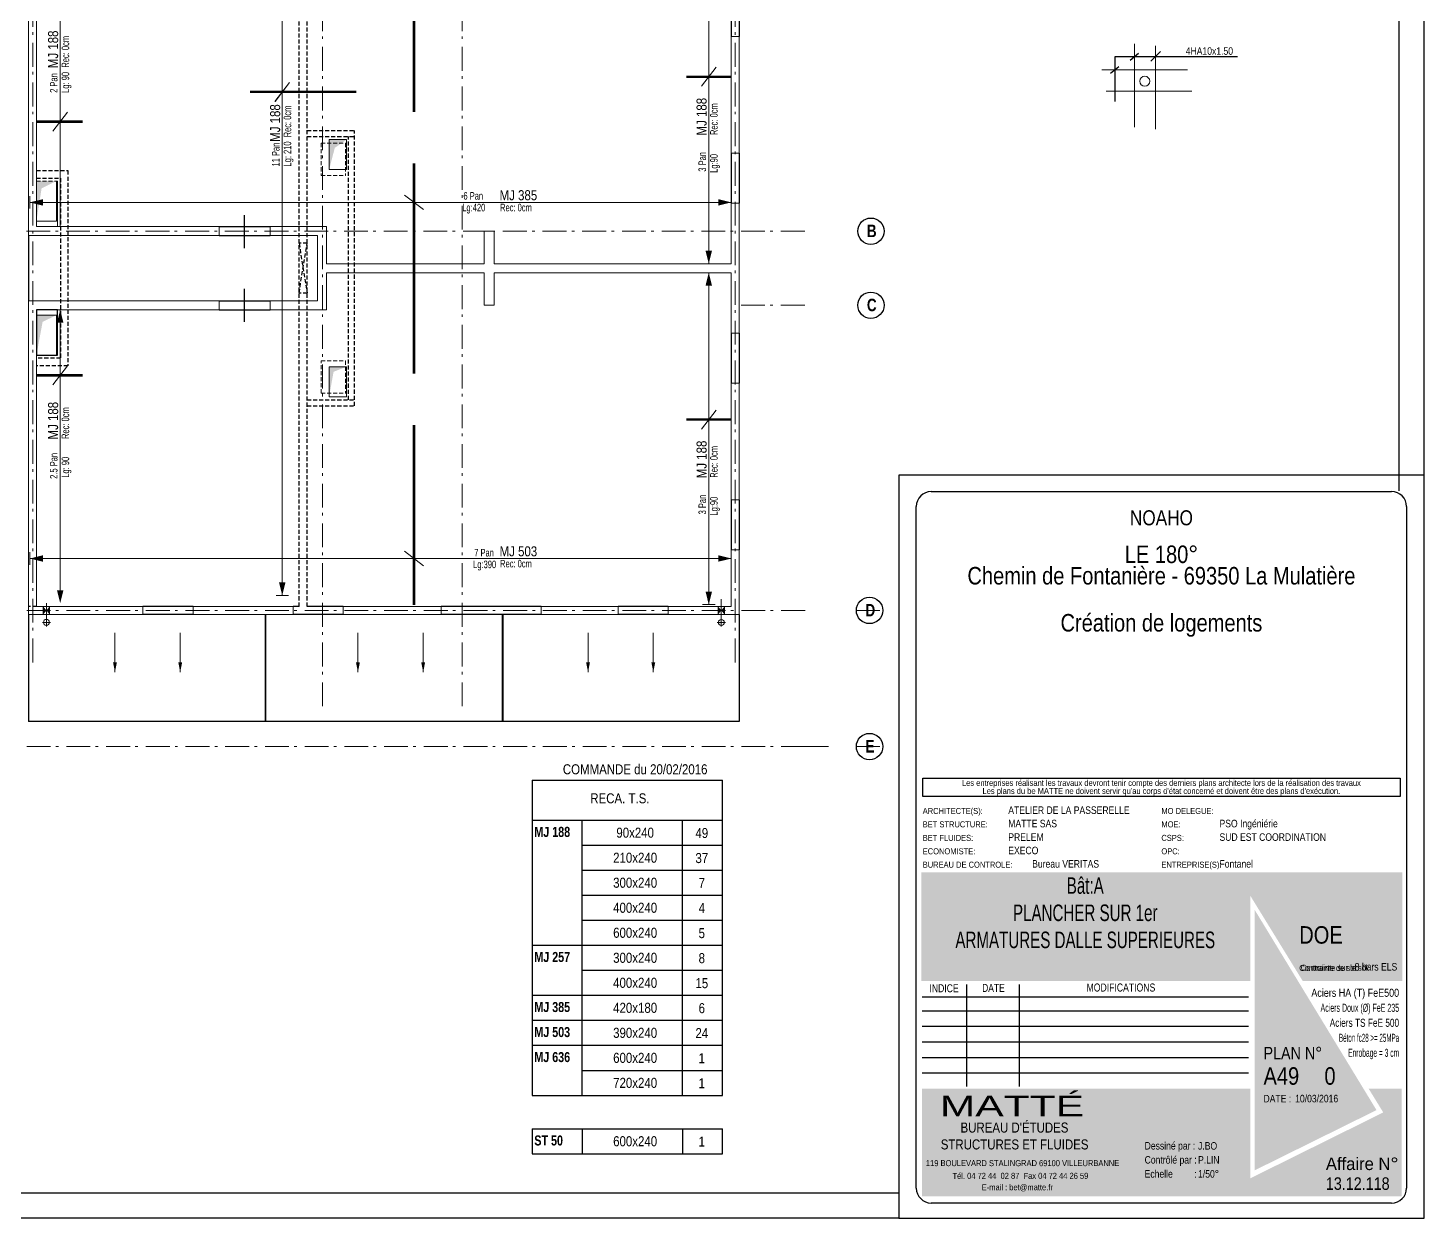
# Model space of a CAD drawing. Header units: centimetres. Extents: x 24964 to 31264, y 7749 to 11949.
# Drawn here: x 28473 to 31264, y 7749 to 10128 of the extents above; entities that cross this region are included whole.
import ezdxf
from ezdxf.enums import TextEntityAlignment as Align

# ---------------------------------------------------------------- set-up
doc = ezdxf.new("R2010")
doc.units = ezdxf.units.CM
doc.header["$LTSCALE"] = 12.7
for name, pattern in [('CACHE', [9.525, 6.35, -3.175]), ('CACHEX2', [19.05, 12.7, -6.35]), ('Style de ligne -6', [2.08328, 1.25, -0.41656, 0.13886, -0.27786])]:
    doc.linetypes.add(name, pattern=pattern)
for name, color, linetype in [('01-cartouche', 7, 'Continuous'), ('01-cartouche-cage A', 7, 'Continuous'), ('01_ARMA_INF', 50, 'Continuous'), ('01_cote_gen', 4, 'Continuous'), ('01_linteaux', 2, 'Continuous'), ('01_murs_sup', 2, 'CACHEX2'), ('01_texte', 230, 'Continuous'), ('prlm-GT', 242, 'Continuous')]:
    doc.layers.add(name, color=color, linetype=linetype)
for name, color, linetype, lineweight in [('01_murs_coup', 5, 'Continuous', 60), ('01_poutres', 2, 'Continuous', 18), ('01_résv', 32, 'Continuous', 9), ('B Général', 7, 'Continuous', 5)]:
    doc.layers.add(name, color=color, linetype=linetype, lineweight=lineweight)
doc.styles.add('cartouche', font='ARIALN.TTF', dxfattribs={"width": 0.01})
doc.styles.add('impact', font='impact.ttf')
doc.styles.add('michel-cote', font='ARIALN.TTF')
doc.styles.add('PATIO', font='ARIALN.TTF')
doc.styles.add('STYLE2', font='ARIALN.TTF')
doc.styles.add('stylemattecart', font='ARIALN.TTF')

# ---------------------------------------------------------------- blocks, each defined once
blk = doc.blocks.new('cartstruc')
at = {"layer": '01-cartouche-cage A', "linetype": 'Continuous'}
h = blk.add_hatch(color=9, dxfattribs=at)
h.dxf.hatch_style = 2
h.paths.add_polyline_path([(-43.6, 691.3), (-1004.8, 691.3), (-1004.8, 473.8), (-347.3, 473.8), (-347.3, 644.1), (-242.5, 473.8), (-43.6, 473.8)])
h.paths.add_polyline_path([(-951, 670.1), (-407.9, 670.1), (-407.9, 498.5), (-951, 498.5)], flags=24)
h.paths.add_polyline_path([(-223.9, 590.8), (-105, 590.8), (-105, 608.8), (-223.9, 608.8)], flags=24)
h.paths.add_polyline_path([(-224.7, 609.7), (-105.7, 609.7), (-105.7, 627.7), (-224.7, 627.7)], flags=24)
h.paths.add_polyline_path([(-226.3, 624.9), (-64.8, 624.9), (-64.8, 652.4), (-226.3, 652.4)], flags=24)
h.paths.add_polyline_path([(-226.3, 646.9), (-85, 646.9), (-85, 674.3), (-226.3, 674.3)], flags=24)
h = blk.add_hatch(color=1, dxfattribs=at)
h.dxf.hatch_style = 2
h.paths.add_polyline_path([(-338.4, 615.7), (-338.4, 95.5), (-95.1, 215.8)])
h.paths.add_polyline_path([(-318.9, 264.4), (-190.8, 265.4), (-191.1, 303.5), (-319.2, 302.5)], flags=24)
h.paths.add_polyline_path([(-326.5, 202.5), (-70.2, 203.9), (-70.5, 265.1), (-326.9, 263.8)], flags=9)
h = blk.add_hatch(color=8, dxfattribs=at)
h.dxf.hatch_style = 2
h.paths.add_polyline_path([(-45, 258.5), (-110.7, 258.5), (-81.6, 211.1), (-347.1, 79.6), (-347.1, 258.5), (-1003.4, 258.5), (-1003.4, 43.7), (-45, 43.7)])
h.paths.add_polyline_path([(-202.1, 89.1), (-60, 89.1), (-60, 127.9), (-202.1, 127.9)], flags=24)
h.paths.add_polyline_path([(-999.3, 201), (-637.8, 201), (-637.8, 47), (-999.3, 47)], flags=24)
h.paths.add_polyline_path([(-978.3, 193.3), (-435, 193.3), (-435, 254.8), (-978.3, 254.8)], flags=24)
h.paths.add_polyline_path([(-559.9, 135.5), (-504.8, 135.5), (-504.8, 166.4), (-559.9, 166.4)], flags=24)
h.paths.add_polyline_path([(-203.2, 50.3), (-56.6, 50.3), (-56.6, 88.6), (-203.2, 88.6)], flags=24)
h.paths.add_polyline_path([(-457.1, 55), (-402.4, 55), (-402.4, 85.9), (-457.1, 85.9)], flags=24)
h.paths.add_polyline_path([(-458.8, 92.7), (-404.1, 92.7), (-404.1, 123.6), (-458.8, 123.6)], flags=24)
h.paths.add_polyline_path([(-557.8, 55.3), (-498.9, 55.3), (-498.9, 86.2), (-557.8, 86.2)], flags=24)
h.paths.add_polyline_path([(-550.6, 93.7), (-498.3, 93.7), (-498.3, 124.6), (-550.6, 124.6)], flags=24)
h.paths.add_polyline_path([(-459.9, 172.5), (-408.3, 172.5), (-408.3, 203.4), (-459.9, 203.4)], flags=24)
h.paths.add_polyline_path([(-547.6, 175), (-500.7, 175), (-500.7, 205.9), (-547.6, 205.9)], flags=24)
h.paths.add_polyline_path([(-562.3, 213.8), (-499.3, 213.8), (-499.3, 244.7), (-562.3, 244.7)], flags=8)
h.paths.add_polyline_path([(-458.6, 213), (-411.3, 213), (-411.3, 243.9), (-458.6, 243.9)], flags=24)
h.paths.add_polyline_path([(-457.7, 133.4), (-405.4, 133.4), (-405.4, 164.4), (-457.7, 164.4)], flags=24)
for p, q in [((0, 1485), (-1050, 1485)), ((-1050, 1485), (-1050, 0)), ((0, 0), (0, 1485)), ((-1050, 0), (0, 0))]:
    blk.add_line(p, q, dxfattribs=at)
at = {"layer": '01-cartouche-cage A', "color": 7, "linetype": 'Continuous'}
for p, q in [((-985, 1452), (-65, 1452)), ((-1015, 60), (-1015, 1422)), ((-35, 1422), (-35, 292.1)), ((-35, 292.1), (-35, 60)), ((-65, 30), (-985, 30))]:
    blk.add_line(p, q, dxfattribs=at)
at = {"layer": '01-cartouche-cage A', "color": 7}
for p, q in [((-1002.2, 879.3), (-48.1, 879.3)), ((-1002.2, 842.3), (-1002.2, 879.3)), ((-48.1, 879.3), (-48.1, 842.3)), ((-48.1, 842.3), (-1002.2, 842.3))]:
    blk.add_line(p, q, dxfattribs=at)
at = {"layer": '01-cartouche-cage A', "color": 8}
for p, q in [((-914.7, 466.6), (-914.7, 263.2)), ((-809.1, 466.6), (-809.1, 263.2)), ((-1003.6, 442.3), (-351, 442.3)), ((-1003.6, 414.4), (-351, 414.4)), ((-1003.6, 383.3), (-351, 383.3)), ((-1003.6, 352.2), (-351, 352.2)), ((-1003.6, 321.1), (-351, 321.1)), ((-1003.6, 290), (-351, 290))]:
    blk.add_line(p, q, dxfattribs=at)
at = {"layer": '01-cartouche-cage A', "color": 7, "linetype": 'Continuous'}
for centre, start, end in [((-985, 1422), 90, 180), ((-65, 1422), 0, 90), ((-985, 60), 180, 270), ((-65, 60), 270, 0)]:
    blk.add_arc(centre, 30, start, end, dxfattribs=at)
at = {"layer": '01-cartouche-cage A', "color": 7, "style": 'stylemattecart'}
for s, p in [('Les entreprises réalisant les travaux devront tenir compte des derniers plans architecte lors de la réalisation des travaux', (-525.1, 869.8)), ("Les plans du be MATTE ne doivent servir qu'au corps d'état concerné et doivent être des plans d'exécution.", (-525.1, 853.7))]:
    blk.add_text(s, height=12, dxfattribs=at).set_placement(p, align=Align.MIDDLE_CENTER)
at = {"layer": '01-cartouche-cage A', "color": 8, "style": 'cartouche'}
for s, p in [('ARCHITECTE(S):', (-1002.2, 807.7)), ('MO DELEGUE:', (-525.1, 807.7)), ('BET STRUCTURE:', (-1002.2, 780.9)), ('MOE:', (-525.1, 780.9)), ('BET FLUIDES:', (-1002.2, 753.9)), ('CSPS:', (-525.1, 753.9)), ('ECONOMISTE:', (-1002.2, 727.1)), ('OPC:', (-525.1, 727.1)), ('BUREAU DE CONTROLE:', (-1002.2, 700.3)), ('ENTREPRISE(S):', (-525.1, 700.3))]:
    blk.add_text(s, height=12, dxfattribs=at).set_placement(p)
at = {"layer": '01-cartouche-cage A', "color": 7, "style": 'stylemattecart'}
for s, height, p in [('Contrainte de sol:', 12, (-249.5, 493.8)), ('Contrainte sur le sol:', 12, (-246.5, 494.4)), ('Dessiné par :', 15, (-558.6, 137)), ('119 BOULEVARD STALINGRAD 69100 VILLEURBANNE', 12, (-995.8, 103.8)), ('Contrôlé par :', 15, (-558.6, 108.9)), ('Tél. 04 72 44  02 87  Fax 04 72 44 26 59', 12, (-942.6, 78.4)), ('Echelle         :', 15, (-558.6, 80.8)), ('E-mail : bet@matte.fr', 12, (-884.2, 55.6))]:
    blk.add_text(s, height=height, dxfattribs=at).set_placement(p)
for s, height, width, p, p2 in [('INDICE', 16, 0.941138, (-988.7, 451.3), (-930.3, 451.3)), ('DATE', 16, 0.922192, (-883.4, 452), (-838.3, 452)), ('MODIFICATIONS', 16, 0.943218, (-674.7, 452.8), (-537.3, 452.8)), ('Aciers HA (T) FeE500', 16, 0.978863, (-225.4, 442.3), (-49.9, 442.3)), ('Aciers Doux (Ø) FeE 235', 16, 0.76709, (-207, 412.3), (-49.9, 412.3)), ('Aciers TS FeE 500', 16, 0.901377, (-188.6, 382.3), (-49.9, 382.3)), ('Béton fc28 >= 25MPa', 16, 0.678142, (-170.1, 352.3), (-49.9, 352.3)), ('Enrobage = 3 cm', 16, 0.726904, (-151.7, 322.3), (-49.9, 322.3)), ('Affaire N°', 25, 1.15762, (-196.3, 96), (-51.1, 96))]:
    blk.add_text(s, height=height, dxfattribs=dict(at, width=width)).set_placement(p, p2, align=Align.FIT)
at = {"layer": '01-cartouche-cage A', "color": 255, "style": 'stylemattecart'}
for s, height, p in [('PLAN N°', 25, (-321, 317.2)), ('DATE :', 15, (-321, 231.2)), ("BUREAU D'ÉTUDES", 20, (-926.6, 170.9)), ('STRUCTURES ET FLUIDES', 20, (-966.1, 137.2))]:
    blk.add_text(s, height=height, dxfattribs=at).set_placement(p)
at = {"layer": '01-cartouche-cage A', "color": 255, "style": 'stylemattecart', "width": 1.812358}
blk.add_text('MATTÉ', height=41, dxfattribs=at).set_placement((-968, 203.6), (-679.6, 203.6), align=Align.FIT)
at = {"layer": '01-cartouche-cage A', "color": 7, "style": 'stylemattecart'}
for tag, height, p in [('NOMCLIENT', 30, (-525, 1399.6)), ('ADRESSE1CLIENT', 25, (-525, 1326.7)), ('ADRESSE2CLIENT', 25, (-525, 1283.9)), ('NOMAFFAIRE1', 45, (-525.1, 1189.8)), ('NOMAFFAIRE2', 45, (-525.1, 1110.4)), ('NOMAFFAIRE3', 45, (-525.1, 1031.7)), ('ADRESSE1AFFAIRE', 20, (-525.1, 943.3)), ('ADRESSE2AFFAIRE', 20, (-525.1, 909.2)), ('INDICE-A', 15, (-959.1, 428.4)), ('DATE-A', 15, (-861.9, 428.4)), ('INDICE-B', 15, (-959.1, 400.5)), ('DATE-B', 15, (-861.9, 400.5)), ('INDICE-C', 15, (-959.1, 369.4)), ('DATE-C', 15, (-861.9, 369.4)), ('INDICE-D', 15, (-959.1, 338.3)), ('DATE-D', 15, (-861.9, 338.3)), ('INDICE-E', 15, (-959.1, 307.2)), ('DATE-E', 15, (-861.9, 307.2)), ('INDICE-F', 15, (-959.1, 276.1)), ('DATE-F', 15, (-861.9, 276.1))]:
    blk.add_attdef(tag, text='', height=height, dxfattribs=at).set_placement(p, align=Align.MIDDLE_CENTER)
for tag, height, p in [('NOMARCHI', 15, (-831.1, 803.3)), ('MODEL', 15, (-408.9, 803.3)), ('BETSTRUCTURE', 15, (-831.1, 776.5)), ('MOE', 15, (-408.9, 776.5)), ('BETFLUIDES', 15, (-831.1, 749.5)), ('CSPS', 15, (-408.9, 749.5)), ('ECONOMISTE', 15, (-831.1, 722.7)), ('OPC', 15, (-408.9, 722.7)), ('BDC', 15, (-831.1, 695.9)), ('NOMENTREPRISE', 15, (-408.9, 695.9)), ('NUMBAT', 27, (-249.5, 614.7)), ('PHASE', 35, (-249.5, 537.9)), ('CONT-SOL', 12, (-138.6, 490.2)), ('NOMDESS', 15, (-451.8, 132.3)), ('NOMING', 15, (-451.8, 104.3)), ('ECH', 15, (-451.8, 76.3)), ('NUMAFF', 25, (-196.3, 48.9))]:
    blk.add_attdef(tag, text='', height=height, dxfattribs=at).set_placement(p, align=Align.BOTTOM_LEFT)
at = {"layer": '01-cartouche-cage A', "color": 7, "style": 'stylemattecart', "width": 0.8}
for tag, p in [('TITRTEPLAN1', (-677.3, 664.6)), ('TITRTEPLAN2', (-677.3, 610.2)), ('TITRTEPLAN3', (-677.3, 556)), ('TITRTEPLAN4', (-677.3, 501.4))]:
    blk.add_attdef(tag, text='', height=33, dxfattribs=at).set_placement(p, align=Align.MIDDLE_CENTER)
at = {"layer": '01-cartouche-cage A', "color": 7, "style": 'stylemattecart'}
for tag, p in [('MODIF-A', (-802.6, 428.4)), ('MODIF-B', (-802.6, 400.5)), ('MODIF-C', (-802.6, 369.4)), ('MODIF-D', (-802.6, 338.3)), ('MODIF-E', (-802.6, 307.2)), ('MODIF-F', (-802.6, 276.1))]:
    blk.add_attdef(tag, text='', height=15, dxfattribs=at).set_placement(p, align=Align.MIDDLE_LEFT)
at = {"layer": '01-cartouche-cage A', "color": 255, "style": 'stylemattecart'}
for tag, height, p in [('N°P', 35, (-321, 256)), ('IP', 35, (-210.3, 256)), ('DATEPLAN', 15, (-257.7, 226.8))]:
    blk.add_attdef(tag, text='', height=height, dxfattribs=at).set_placement(p, align=Align.BOTTOM_LEFT)

msp = doc.modelspace()

# ---------------------------------------------------------------- linework, layer by layer
at = {"layer": '01_ARMA_INF', "linetype": 'CACHE', "lineweight": 0, "ltscale": 0.3, "const_width": 5, "flags": 128}
for points in [[(29245.26, 10320.37), (29245.26, 9960.37)], [(28917.34, 10000.23), (29130.11, 10000.23)], [(28490.41, 9940.82), (28583.19, 9940.82)], [(29245.26, 9857.24), (29245.26, 9437.24)], [(28490.41, 9433.67), (28583.19, 9433.67)], [(29245.26, 9334.41), (29245.26, 8974.41)]]:
    msp.add_lwpolyline(points, dxfattribs=at)
at = {"layer": '01_ARMA_INF', "linetype": 'CACHE', "lineweight": 0, "ltscale": 4, "const_width": 5, "flags": 128}
for points in [[(29789.41, 10030.41), (29879.41, 10030.41)], [(29789.41, 9345.41), (29879.41, 9345.41)]]:
    msp.add_lwpolyline(points, dxfattribs=at)
at = {"layer": '01_cote_gen'}
for p, q in [((31264.29, 9202.6), (31264.29, 11949.38)), ((30214.29, 7749.38), (24964.29, 7749.38))]:
    msp.add_line(p, q, dxfattribs=at)
at = {"layer": '01_linteaux'}
for p, q in [((29879.46, 10210.81), (29879.46, 10110.81)), ((29895.46, 10210.81), (29895.46, 10110.81)), ((29879.46, 9877.81), (29879.46, 9777.81)), ((29895.46, 9877.81), (29895.46, 9777.81)), ((28906.46, 9688.13), (28906.46, 9753.81)), ((28474.46, 9712.89), (28474.46, 9582.89)), ((28855.46, 9730.89), (28957.46, 9730.89)), ((28855.46, 9712.89), (28957.46, 9712.89)), ((28906.46, 9540.82), (28906.46, 9606.5)), ((28855.46, 9582.89), (28957.46, 9582.89)), ((28855.46, 9564.89), (28957.46, 9564.89)), ((29879.46, 9517.81), (29879.46, 9417.81)), ((29895.46, 9517.81), (29895.46, 9417.81)), ((29879.46, 9184.81), (29879.46, 9084.81)), ((29895.46, 9184.81), (29895.46, 9084.81)), ((28803.46, 8971.89), (28703.46, 8971.89)), ((29015.46, 8971.89), (29003.48, 8971.89)), ((29103.48, 8971.89), (29031.46, 8971.89)), ((29499.46, 8971.84), (29299.48, 8971.84)), ((29753.46, 8971.84), (29653.46, 8971.84)), ((28474.46, 8955.89), (28474.46, 8741.89)), ((28803.46, 8955.89), (28703.46, 8955.89)), ((28947.46, 8955.89), (28947.46, 8741.89)), ((28948.46, 8955.89), (28948.46, 8741.89)), ((29103.48, 8955.89), (29003.48, 8955.89)), ((29499.46, 8955.89), (29299.48, 8955.84)), ((29421.46, 8955.89), (29421.46, 8741.89)), ((29422.46, 8955.89), (29422.46, 8741.89)), ((29753.46, 8955.89), (29653.46, 8955.89)), ((29895.46, 8955.81), (29895.46, 8741.89)), ((29895.46, 8741.89), (28474.46, 8741.89))]:
    msp.add_line(p, q, dxfattribs=at)
at = {"layer": '01_linteaux', "lineweight": 0}
for p, q in [((28502.3, 8939.89), (28518.61, 8939.89)), ((29851.3, 8939.79), (29867.61, 8939.79))]:
    msp.add_line(p, q, dxfattribs=at)
at = {"layer": '01_linteaux', "color": 230, "lineweight": 0}
for p, q in [((28647.46, 8840.41), (28647.46, 8919.27)), ((28777.9, 8840.41), (28777.9, 8919.27)), ((29133.13, 8840.41), (29133.13, 8919.27)), ((29263.57, 8840.41), (29263.57, 8919.27)), ((29593.12, 8840.41), (29593.12, 8919.27)), ((29723.56, 8840.41), (29723.56, 8919.27))]:
    msp.add_line(p, q, dxfattribs=at)
at = {"layer": '01_linteaux', "lineweight": 0}
for centre in [(28510.46, 8939.89), (29859.46, 8939.79)]:
    msp.add_circle(centre, 6, dxfattribs=at)
at = {"layer": '01_linteaux', "color": 230, "lineweight": 0}
for points in [[(28647.46, 8840.41), (28643.56, 8860.32), (28647.46, 8860.32)], [(28647.46, 8840.41), (28651.36, 8860.32), (28647.46, 8860.32)], [(28777.9, 8840.41), (28774, 8860.32), (28777.9, 8860.32)], [(28777.9, 8840.41), (28781.79, 8860.32), (28777.9, 8860.32)], [(29133.13, 8840.41), (29129.23, 8860.32), (29133.13, 8860.32)], [(29133.13, 8840.41), (29137.03, 8860.32), (29133.13, 8860.32)], [(29263.57, 8840.41), (29259.67, 8860.32), (29263.57, 8860.32)], [(29263.57, 8840.41), (29267.47, 8860.32), (29263.57, 8860.32)], [(29593.12, 8840.41), (29589.22, 8860.32), (29593.12, 8860.32)], [(29593.12, 8840.41), (29597.02, 8860.32), (29593.12, 8860.32)], [(29723.56, 8840.41), (29719.66, 8860.32), (29723.56, 8860.32)], [(29723.56, 8840.41), (29727.46, 8860.32), (29723.56, 8860.32)]]:
    msp.add_solid(points, dxfattribs=at)
at = {"layer": '01_murs_coup', "linetype": 'Continuous', "lineweight": 18}
for p, q in [((28474.46, 10339.89), (28474.46, 9712.89)), ((28490.46, 10323.89), (28490.46, 9730.89)), ((29879.46, 9877.81), (29879.46, 10110.81)), ((29895.46, 10110.81), (29879.46, 10110.81)), ((29895.46, 9877.81), (29895.46, 10110.81)), ((29895.46, 9877.81), (29879.46, 9877.81)), ((29879.46, 9656.79), (29879.46, 9777.81)), ((29895.46, 9777.81), (29879.46, 9777.81)), ((29895.46, 9517.81), (29895.46, 9777.81)), ((28474.46, 9712.89), (28855.46, 9712.89)), ((28490.46, 9730.89), (28855.46, 9730.89)), ((28855.46, 9712.89), (28855.46, 9730.89)), ((28957.46, 9730.89), (29070.46, 9730.89)), ((28957.46, 9712.89), (28957.46, 9730.89)), ((28957.46, 9712.89), (29052.46, 9712.89)), ((29052.46, 9712.89), (29052.46, 9582.89)), ((29070.46, 9730.89), (29070.46, 9656.86)), ((29385.46, 9656.86), (29385.46, 9721.86)), ((29405.46, 9721.86), (29385.46, 9721.86)), ((29385.46, 9721.81), (29405.46, 9721.81)), ((29405.46, 9656.86), (29405.46, 9721.86)), ((29070.46, 9656.86), (29385.46, 9656.86)), ((29405.46, 9656.86), (29879.46, 9656.79)), ((29070.46, 9638.86), (29070.46, 9564.89)), ((29070.46, 9638.86), (29385.46, 9638.86)), ((29385.46, 9573.86), (29385.46, 9638.86)), ((29405.46, 9638.86), (29879.46, 9638.79)), ((29405.46, 9573.86), (29405.46, 9638.86)), ((29879.46, 9517.81), (29879.46, 9638.79)), ((28474.46, 9582.89), (28474.46, 8955.89)), ((28474.46, 9582.89), (28855.46, 9582.89)), ((28855.46, 9564.89), (28855.46, 9582.89)), ((28957.46, 9582.89), (29052.46, 9582.89)), ((28957.46, 9564.89), (28957.46, 9582.89)), ((29385.46, 9573.86), (29405.46, 9573.86)), ((28490.46, 9564.89), (28490.46, 8971.89)), ((28490.46, 9564.89), (28855.46, 9564.89)), ((28957.46, 9564.89), (29070.46, 9564.89)), ((29895.46, 9517.81), (29879.46, 9517.81)), ((29879.46, 9184.81), (29879.46, 9417.81)), ((29895.46, 9417.81), (29879.46, 9417.81)), ((29895.46, 9184.81), (29895.46, 9417.81)), ((29895.46, 9184.81), (29879.46, 9184.81)), ((29879.46, 8971.81), (29879.46, 9084.81)), ((29895.46, 9084.81), (29879.46, 9084.81)), ((29895.46, 9084.81), (29895.46, 8955.81)), ((28490.46, 8971.89), (28703.46, 8971.89)), ((28703.46, 8955.89), (28703.46, 8971.89)), ((28803.46, 8971.89), (29003.48, 8971.89)), ((28803.46, 8971.89), (28803.46, 8955.89)), ((29003.48, 8955.89), (29003.48, 8971.89)), ((29103.48, 8971.89), (29299.48, 8971.89)), ((29103.48, 8955.89), (29103.48, 8971.89)), ((29299.48, 8955.89), (29299.48, 8971.89)), ((29499.46, 8971.84), (29653.46, 8971.84)), ((29499.46, 8955.89), (29499.46, 8971.84)), ((29653.46, 8955.89), (29653.46, 8971.84)), ((29753.46, 8971.84), (29879.46, 8971.81)), ((29753.46, 8955.84), (29753.46, 8971.84)), ((28474.46, 8955.89), (28703.46, 8955.89)), ((28803.46, 8955.89), (29003.48, 8955.89)), ((29103.48, 8955.89), (29299.48, 8955.89)), ((29499.46, 8955.89), (29653.46, 8955.89)), ((29753.46, 8955.84), (29895.46, 8955.81))]:
    msp.add_line(p, q, dxfattribs=at)
at = {"layer": '01_murs_sup', "ltscale": 0.05}
for p, q in [((29015.46, 8971.89), (29015.46, 10323.91)), ((29031.46, 8971.89), (29031.46, 10323.91)), ((29031.46, 9922.86), (29126.46, 9922.86)), ((29031.46, 9910.86), (29126.46, 9910.86)), ((29114.46, 9384.89), (29114.46, 9910.86)), ((29126.46, 9372.89), (29126.46, 9922.86)), ((28490.39, 9842.89), (28553.46, 9842.89)), ((28490.39, 9827.89), (28538.46, 9827.89)), ((28538.46, 9827.89), (28538.46, 9467.85)), ((28553.46, 9842.89), (28553.46, 9452.85)), ((29031.46, 9697.89), (29015.46, 9697.89)), ((29015.46, 9597.89), (29031.46, 9697.89)), ((29015.46, 9697.89), (29031.46, 9597.89)), ((29031.46, 9597.89), (29015.46, 9597.89)), ((28538.46, 9467.85), (28490.46, 9467.85)), ((28553.46, 9452.85), (28490.46, 9452.85)), ((29031.46, 9384.89), (29126.46, 9384.89)), ((29031.46, 9372.89), (29126.46, 9372.89)), ((28490.46, 8971.89), (28474.46, 8971.89))]:
    msp.add_line(p, q, dxfattribs=at)
at = {"layer": '01_poutres'}
for p, q in [((30685.57, 10096.01, -0.05), (30685.57, 9929.64, -0.05)), ((30727.18, 10092.23, -0.05), (30727.18, 9925.86, -0.05)), ((30620, 10044.33, -0.05), (30791.49, 10044.33, -0.05)), ((30628.83, 10001.48, -0.05), (30800.32, 10001.48, -0.05))]:
    msp.add_line(p, q, dxfattribs=at)
msp.add_circle((30705.91, 10021.5, -0.05), 10, dxfattribs=at)
at = {"layer": '01_résv', "linetype": 'CACHEX2', "ltscale": 0.05}
for p, q in [((29059.46, 9897.89), (29108.46, 9897.89)), ((29059.46, 9897.89), (29059.46, 9832.89)), ((29108.46, 9897.89), (29108.46, 9832.89)), ((29059.46, 9832.89), (29108.46, 9832.89)), ((29059.46, 9397.89), (29059.46, 9462.89)), ((29059.46, 9462.89), (29108.46, 9462.89)), ((29108.46, 9462.89), (29108.46, 9397.89)), ((29059.46, 9397.89), (29108.86, 9397.89))]:
    msp.add_line(p, q, dxfattribs=at)
at = {"layer": '01_résv'}
for p, q in [((29075.45, 9904.86), (29110.55, 9904.86)), ((29075.45, 9844.86), (29075.45, 9904.86)), ((29110.55, 9904.86), (29110.55, 9844.86)), ((29110.55, 9844.86), (29075.45, 9844.86)), ((28490.41, 9741.85), (28490.41, 9821.89)), ((28530.89, 9821.89), (28530.91, 9741.85)), ((28532.46, 9730.89), (28532.46, 9821.89)), ((28530.91, 9741.85), (28490.41, 9741.85)), ((28490.46, 9473.85), (28490.46, 9553.85)), ((28490.46, 9553.85), (28530.36, 9553.85)), ((28530.36, 9553.85), (28530.36, 9473.85)), ((28532.46, 9564.89), (28532.47, 9473.79)), ((28490.47, 9473.79), (28532.47, 9473.79)), ((29075.45, 9450.89), (29110.43, 9450.89)), ((29075.45, 9390.89), (29075.45, 9450.89)), ((29110.43, 9450.89), (29110.43, 9390.89)), ((29110.43, 9390.89), (29075.45, 9390.89)), ((30214.29, 9234.38), (31264.29, 9234.38)), ((30214.29, 7749.38), (30214.29, 9234.38)), ((31264.29, 9234.38), (31264.29, 7749.38)), ((28510.46, 8978.11), (28510.46, 8931.73)), ((29859.46, 8986.28), (29859.46, 8931.73)), ((31264.29, 7749.38), (30214.29, 7749.38))]:
    msp.add_line(p, q, dxfattribs=at)
at = {"layer": '01_résv', "lineweight": 0}
for p, q in [((28504.2, 8971.81), (28504.2, 8955.81)), ((28516.7, 8971.8), (28516.7, 8955.81)), ((29853.21, 8971.82), (29853.21, 8955.82)), ((29865.71, 8971.81), (29865.71, 8955.82))]:
    msp.add_line(p, q, dxfattribs=at)
at = {"layer": '01_résv', "linetype": 'CACHEX2', "ltscale": 0.05}
msp.add_lwpolyline([(28490.39, 9821.89), (28532.38, 9821.89), (28532.38, 9730.89), (28490.39, 9730.89)], close=True, dxfattribs=at)
at = {"layer": '01_résv'}
for points in [[(29075.45, 9844.86), (29075.45, 9904.86), (29086.95, 9888.38)], [(29075.45, 9904.86), (29110.55, 9904.86), (29086.91, 9888.43)], [(28490.39, 9822.08), (28530.39, 9822.08), (28500.76, 9807.55)], [(28490.43, 9741.85), (28490.41, 9821.89), (28500.76, 9807.55)], [(28490.46, 9473.85), (28490.46, 9553.85), (28502.86, 9540.79)], [(28490.46, 9553.85), (28530.36, 9553.85), (28502.86, 9540.79)], [(29075.45, 9390.89), (29075.45, 9450.89), (29084.46, 9440.88)], [(29075.45, 9450.89), (29110.43, 9450.89), (29084.46, 9440.88)], [(28504.2, 8971.81), (28504.2, 8955.81), (28516.7, 8955.81), (28516.7, 8971.8)], [(29853.21, 8971.82), (29853.21, 8955.82), (29865.71, 8955.82), (29865.71, 8971.81)]]:
    msp.add_solid(points, dxfattribs=at)
at = {"layer": '01_texte'}
for p, q in [((31214.29, 9202.6), (31214.29, 11907.19)), ((30214.29, 7799.38), (25014.29, 7799.38))]:
    msp.add_line(p, q, dxfattribs=at)
at = {"layer": '01_texte', "linetype": 'Continuous', "lineweight": 0}
for p, q in [((28538.05, 9730.89), (28538.05, 10313.73)), ((28981.88, 8994.03), (28981.88, 10313.66)), ((29834.41, 9656.89), (29834.41, 10323.89)), ((29819.91, 10011.38), (29848.92, 10049.45)), ((28967.34, 9981.27), (28996.34, 10019.34)), ((28967.38, 9981.19), (28996.39, 10019.27)), ((28523.55, 9921.78), (28552.56, 9959.85)), ((28477.42, 9791.9), (28477.42, 9766.94)), ((28477.42, 9779.42), (29879.42, 9779.42)), ((29226.23, 9793.92), (29264.3, 9764.91)), ((29879.42, 9791.9), (29879.42, 9766.94)), ((29821.93, 9656.89), (29846.89, 9656.89)), ((29821.93, 9638.89), (29846.89, 9638.89)), ((29834.41, 8975.52), (29834.41, 9638.89)), ((28525.57, 9564.89), (28550.53, 9564.89)), ((28538.05, 8982.68), (28538.05, 9564.89)), ((28538.1, 8982.6), (28538.1, 9564.81)), ((28523.55, 9414.63), (28552.56, 9452.7)), ((29819.91, 9326.38), (29848.92, 9364.45)), ((29879.42, 9269.06), (29879.42, 9244.1)), ((28477.42, 9080.14), (28477.42, 9055.18)), ((29226.23, 9082.16), (29264.3, 9053.15)), ((28477.42, 9067.66), (29879.42, 9067.66)), ((28969.36, 8993.96), (28994.32, 8993.96)), ((29821.93, 8975.52), (29846.89, 8975.52))]:
    msp.add_line(p, q, dxfattribs=at)
at = {"layer": '01_texte', "ltscale": 30}
for p, q in [((30693.26, 10077.05, -0.05), (30676.87, 10063.19, -0.05)), ((30737.27, 10080.83, -0.05), (30718.36, 10061.93, -0.05)), ((30654.17, 10050.58, -0.05), (30637.78, 10036.72, -0.05)), ((30646.6, 9981.26, -0.05), (30646.6, 10070.75, -0.05)), ((30646.6, 10070.75, -0.05), (30891.02, 10070.75, -0.05)), ((29481.59, 8624.63), (29861.59, 8624.63)), ((29481.59, 8624.63), (29481.59, 7994.63)), ((29861.59, 8544.63), (29861.59, 8624.63)), ((29481.59, 8544.63), (29861.59, 8544.63)), ((29581.59, 7994.63), (29581.59, 8544.63)), ((29781.59, 7994.63), (29781.59, 8544.63)), ((29861.59, 7994.63), (29861.59, 8544.63)), ((29581.59, 8494.63), (29861.59, 8494.63)), ((29581.59, 8444.63), (29861.59, 8444.63)), ((29581.59, 7994.63), (29581.59, 8394.63)), ((29581.59, 8394.63), (29861.59, 8394.63)), ((29781.59, 7994.63), (29781.59, 8394.63)), ((29861.59, 7994.63), (29861.59, 8394.63)), ((29581.59, 8344.63), (29861.59, 8344.63)), ((29481.59, 8294.63), (29861.59, 8294.63)), ((29581.59, 8244.63), (29861.59, 8244.63)), ((29481.59, 8194.63), (29861.59, 8194.63)), ((29481.59, 8144.63), (29861.59, 8144.63)), ((29481.59, 8094.63), (29861.59, 8094.63)), ((29581.59, 8044.63), (29861.59, 8044.63)), ((29481.59, 7994.63), (29861.59, 7994.63)), ((29481.59, 7927.93), (29861.59, 7927.93)), ((29481.59, 7927.93), (29481.59, 7877.93)), ((29581.59, 7927.93), (29581.59, 7877.93)), ((29781.59, 7927.93), (29781.59, 7877.93)), ((29861.59, 7877.93), (29861.59, 7927.93)), ((29481.59, 7877.93), (29861.59, 7877.93))]:
    msp.add_line(p, q, dxfattribs=at)
at = {"layer": '01_texte'}
for centre in [(30158.63, 9721.81), (30158.63, 9573.81), (30155.78, 8963.81), (30155.78, 8691.81)]:
    msp.add_circle(centre, 26.34, dxfattribs=at)
at = {"layer": '01_texte', "linetype": 'Continuous', "lineweight": 0}
for points in [[(28477.42, 9779.42), (28503.51, 9785.88), (28503.51, 9779.42)], [(28477.42, 9779.42), (28503.51, 9772.96), (28503.51, 9779.42)], [(29879.42, 9779.42), (29853.32, 9785.88), (29853.32, 9779.42)], [(29879.42, 9779.42), (29853.32, 9772.96), (29853.32, 9779.42)], [(29834.41, 9656.89), (29827.95, 9682.98), (29834.41, 9682.98)], [(29834.41, 9656.89), (29840.87, 9682.98), (29834.41, 9682.98)], [(29834.41, 9638.89), (29827.95, 9612.79), (29834.41, 9612.79)], [(29834.41, 9638.89), (29840.87, 9612.79), (29834.41, 9612.79)], [(28538.05, 9564.89), (28531.59, 9538.79), (28538.05, 9538.79)], [(28538.05, 9564.89), (28544.51, 9538.79), (28538.05, 9538.79)], [(28477.42, 9067.66), (28503.51, 9074.12), (28503.51, 9067.66)], [(29879.42, 9067.66), (29853.32, 9074.12), (29853.32, 9067.66)], [(28477.42, 9067.66), (28503.51, 9061.2), (28503.51, 9067.66)], [(29879.42, 9067.66), (29853.32, 9061.2), (29853.32, 9067.66)], [(28981.84, 8993.96), (28975.38, 9020.05), (28981.84, 9020.05)], [(28981.84, 8993.96), (28988.3, 9020.05), (28981.84, 9020.05)], [(28538.01, 8978.13), (28531.55, 9004.22), (28538.01, 9004.22)], [(28538.01, 8978.13), (28544.47, 9004.22), (28538.01, 9004.22)], [(29834.41, 8975.52), (29827.95, 9001.62), (29834.41, 9001.62)], [(29834.41, 8975.52), (29840.87, 9001.62), (29834.41, 9001.62)]]:
    msp.add_solid(points, dxfattribs=at)
at = {"layer": 'B Général', "color": 1, "linetype": 'Style de ligne -6', "lineweight": 13, "ltscale": 3, "true_color": 0xff0000}
for p, q in [((28483.02, 8860.06), (28483, 11075.09)), ((29062.02, 8772.51), (29062, 11075.09)), ((29341.54, 8772.51), (29341.51, 11075.09)), ((29887.47, 8860.06), (29887.47, 11075.09)), ((30026.17, 9721.81), (25262.8, 9721.81)), ((30026.17, 9573.81), (29895.46, 9573.81)), ((30026.87, 8963.81), (25147.01, 8963.81)), ((30128.74, 8963.81), (30182.11, 8963.81)), ((30026.87, 8691.81), (25147.01, 8691.81)), ((30026.17, 8691.81), (30079.54, 8691.81)), ((30128.74, 8691.81), (30182.11, 8691.81))]:
    msp.add_line(p, q, dxfattribs=at)
at = {"layer": 'B Général', "color": 7, "linetype": 'Continuous', "lineweight": 5}
for p, q in [((29879.46, 9877.81), (29879.46, 10110.81)), ((29879.46, 9184.81), (29879.46, 9417.81)), ((28803.46, 8971.89), (29003.48, 8971.89)), ((29103.48, 8971.89), (29299.48, 8971.89)), ((29499.46, 8971.84), (29653.46, 8971.84))]:
    msp.add_line(p, q, dxfattribs=at)
at = {"layer": 'B Général', "color": 7, "linetype": 'Continuous', "lineweight": 18}
for p, q in [((28803.46, 8955.89), (29003.48, 8955.89)), ((29103.48, 8955.89), (29299.48, 8955.89)), ((29499.46, 8955.89), (29653.46, 8955.89))]:
    msp.add_line(p, q, dxfattribs=at)
at = {"layer": 'prlm-GT'}
msp.add_lwpolyline([(28490.39, 9473.79), (28532.39, 9473.79), (28532.38, 9564.89), (28490.39, 9564.89)], close=True, dxfattribs=at)

# ---------------------------------------------------------------- block references
at = {"layer": '01-cartouche'}
ref = msp.add_blockref('cartstruc', (31264.29, 7749.38), dxfattribs=at)
ref.add_attrib('NOMCLIENT', 'NOAHO', dxfattribs={"color": 7, "height": 30, "style": 'stylemattecart'}).set_placement((30739.28, 9148.99), align=Align.MIDDLE_CENTER)
ref.add_attrib('ADRESSE1CLIENT', 'LE 180°', dxfattribs={"layer": '01-cartouche-cage A', "color": 7, "height": 35, "style": 'stylemattecart'}).set_placement((30739.27, 9076.08), align=Align.MIDDLE_CENTER)
ref.add_attrib('ADRESSE2CLIENT', 'Chemin de Fontanière - 69350 La Mulatière', dxfattribs={"layer": '01-cartouche-cage A', "color": 7, "height": 35, "style": 'stylemattecart'}).set_placement((30739.26, 9033.24), align=Align.MIDDLE_CENTER)
ref.add_attrib('NOMAFFAIRE1', 'Création de logements', dxfattribs={"layer": '01-cartouche-cage A', "color": 7, "height": 35, "style": 'stylemattecart'}).set_placement((30739.24, 8939.22), align=Align.MIDDLE_CENTER)
ref.add_attrib('NOMARCHI', 'ATELIER DE LA PASSERELLE', dxfattribs={"layer": '01-cartouche-cage A', "color": 7, "height": 15, "style": 'stylemattecart'}).set_placement((30433.16, 8552.68), align=Align.BOTTOM_LEFT)
ref.add_attrib('BETSTRUCTURE', 'MATTE SAS', dxfattribs={"layer": '01-cartouche-cage A', "color": 7, "height": 15, "style": 'stylemattecart'}).set_placement((30433.16, 8525.91), align=Align.BOTTOM_LEFT)
ref.add_attrib('BETFLUIDES', 'PRELEM', dxfattribs={"layer": '01-cartouche-cage A', "color": 7, "height": 15, "style": 'stylemattecart'}).set_placement((30433.16, 8498.85), align=Align.BOTTOM_LEFT)
ref.add_attrib('ECONOMISTE', 'EXECO', dxfattribs={"layer": '01-cartouche-cage A', "color": 7, "height": 15, "style": 'stylemattecart'}).set_placement((30433.16, 8472.08), align=Align.BOTTOM_LEFT)
ref.add_attrib('BDC', '          Bureau VERITAS', dxfattribs={"layer": '01-cartouche-cage A', "color": 7, "height": 15, "style": 'stylemattecart'}).set_placement((30433.16, 8445.31), align=Align.BOTTOM_LEFT)
ref.add_attrib('MOE', 'PSO Ingéniérie', dxfattribs={"layer": '01-cartouche-cage A', "color": 7, "height": 15, "style": 'stylemattecart'}).set_placement((30855.35, 8525.91), align=Align.BOTTOM_LEFT)
ref.add_attrib('CSPS', 'SUD EST COORDINATION', dxfattribs={"layer": '01-cartouche-cage A', "color": 7, "height": 15, "style": 'stylemattecart'}).set_placement((30855.35, 8498.85), align=Align.BOTTOM_LEFT)
ref.add_attrib('NOMENTREPRISE', 'Fontanel ', dxfattribs={"layer": '01-cartouche-cage A', "color": 7, "height": 15, "style": 'stylemattecart'}).set_placement((30855.35, 8445.31), align=Align.BOTTOM_LEFT)
ref.add_attrib('TITRTEPLAN1', 'Bât:A', dxfattribs={"layer": '01-cartouche-cage A', "color": 7, "height": 33, "style": 'stylemattecart', "width": 0.8}).set_placement((30587.01, 8413.93), align=Align.MIDDLE_CENTER)
ref.add_attrib('TITRTEPLAN2', 'PLANCHER SUR 1er', dxfattribs={"layer": '01-cartouche-cage A', "color": 7, "height": 33, "style": 'stylemattecart', "width": 0.8}).set_placement((30587.01, 8359.54), align=Align.MIDDLE_CENTER)
ref.add_attrib('TITRTEPLAN3', 'ARMATURES DALLE SUPERIEURES', dxfattribs={"layer": '01-cartouche-cage A', "color": 7, "height": 33, "style": 'stylemattecart', "width": 0.8}).set_placement((30587.01, 8305.38), align=Align.MIDDLE_CENTER)
ref.add_attrib('PHASE', 'DOE', dxfattribs={"layer": '01-cartouche-cage A', "color": 7, "height": 35, "style": 'stylemattecart'}).set_placement((31014.76, 8287.31), align=Align.BOTTOM_LEFT)
ref.add_attrib('CONT-SOL', '8 bars ELS', dxfattribs={"layer": '01-cartouche-cage A', "color": 7, "height": 15, "style": 'stylemattecart'}).set_placement((31125.67, 8239.61), align=Align.BOTTOM_LEFT)
ref.add_attrib('N°P', 'A49', dxfattribs={"layer": '01-cartouche-cage A', "color": 255, "height": 35, "style": 'stylemattecart'}).set_placement((30943.33, 8005.33), align=Align.BOTTOM_LEFT)
ref.add_attrib('IP', ' 0', dxfattribs={"layer": '01-cartouche-cage A', "color": 255, "height": 35, "style": 'stylemattecart'}).set_placement((31053.96, 8005.33), align=Align.BOTTOM_LEFT)
ref.add_attrib('DATEPLAN', '10/03/2016', dxfattribs={"layer": '01-cartouche-cage A', "color": 255, "height": 15, "style": 'stylemattecart'}).set_placement((31006.57, 7976.21), align=Align.BOTTOM_LEFT)
ref.add_attrib('NOMDESS', 'J.BO', dxfattribs={"layer": '01-cartouche-cage A', "color": 7, "height": 15, "style": 'stylemattecart'}).set_placement((30812.5, 7881.68), align=Align.BOTTOM_LEFT)
ref.add_attrib('NOMING', 'P.LIN', dxfattribs={"layer": '01-cartouche-cage A', "color": 7, "height": 15, "style": 'stylemattecart'}).set_placement((30812.5, 7853.64), align=Align.BOTTOM_LEFT)
ref.add_attrib('ECH', '1/50° ', dxfattribs={"layer": '01-cartouche-cage A', "color": 7, "height": 15, "style": 'stylemattecart'}).set_placement((30812.5, 7825.72), align=Align.BOTTOM_LEFT)
ref.add_attrib('NUMAFF', '13.12.118', dxfattribs={"layer": '01-cartouche-cage A', "color": 7, "height": 25, "style": 'stylemattecart'}).set_placement((31067.96, 7798.29), align=Align.BOTTOM_LEFT)

# ---------------------------------------------------------------- texts
at = {"layer": '01_texte', "ltscale": 5, "style": 'PATIO'}
for p in [(28533.77, 10047.69), (28977.56, 9900.41), (29830.09, 9913.1), (28533.73, 9305.57), (28533.77, 9305.49), (29830.09, 9228.1)]:
    msp.add_text('MJ 188', height=20, rotation=90, dxfattribs=at).set_placement(p)
at = {"layer": '01_texte', "ltscale": 5, "style": 'PATIO', "width": 0.8}
for s, p in [('Rec: 0cm', (28555.9, 10048.69)), ('2 Pan', (28532.56, 9998.37)), ('Lg: 90', (28555.9, 9998.37)), ('Rec: 0cm', (28999.69, 9909.46)), ('Rec: 0cm', (29852.21, 9914.09)), ('11 Pan', (28976.35, 9851.09)), ('Lg: 210', (28999.69, 9851.09)), ('3 Pan', (29828.88, 9840.76)), ('Lg:90', (29852.21, 9838.56)), ('Rec: 0cm', (28555.86, 9306.57)), ('Rec: 0cm', (28555.9, 9306.49)), ('2.5 Pan', (28532.52, 9226.8)), ('Lg: 90', (28555.86, 9229.17)), ('Lg: 90', (28555.9, 9229.09)), ('Rec: 0cm', (29852.21, 9229.09)), ('3 Pan', (29828.88, 9155.76)), ('Lg:90', (29852.21, 9153.56))]:
    msp.add_text(s, height=15, rotation=90, dxfattribs=at).set_placement(p)
at = {"layer": '01_texte', "ltscale": 30}
for s, height, style, p in [('4HA10x1.50', 15, 'michel-cote', (30787.83, 10074.43, -0.05)), ('RECA. T.S.', 20, 'michel-cote', (29597.6, 8578.34)), ('MJ 188', 20, 'impact', (29485.73, 8511.21)), ('MJ 257', 20, 'impact', (29485.73, 8261.21)), ('MJ 385', 20, 'impact', (29485.73, 8161.21)), ('MJ 503', 20, 'impact', (29485.73, 8111.21)), ('MJ 636', 20, 'impact', (29485.73, 8061.21)), ('ST 50', 20, 'impact', (29485.73, 7894.51))]:
    msp.add_text(s, height=height, dxfattribs=dict(at, style=style)).set_placement(p)
at = {"layer": '01_texte', "ltscale": 5, "style": 'PATIO', "width": 0.8}
for s, p in [('6 Pan', (29343.98, 9784.95)), ('Lg:420', (29341.77, 9761.62)), ('Rec: 0cm', (29417.31, 9761.62)), ('7 Pan', (29365.66, 9071.7)), ('Lg:390', (29363.45, 9048.37)), ('Rec: 0cm', (29417.31, 9049.86))]:
    msp.add_text(s, height=15, dxfattribs=at).set_placement(p)
at = {"layer": '01_texte', "ltscale": 5, "style": 'PATIO'}
for s, p in [('MJ 385', (29416.31, 9783.74)), ('MJ 503', (29416.31, 9071.99))]:
    msp.add_text(s, height=20, dxfattribs=at).set_placement(p)
at = {"layer": '01_texte', "style": 'impact'}
for s, p in [('B', (30150.53, 9709.9)), ('C', (30150.53, 9561.9)), ('D', (30147.67, 8951.9)), ('E', (30147.67, 8679.9))]:
    msp.add_text(s, height=25, rotation=0, dxfattribs=at).set_placement(p)
at = {"layer": '01_texte', "ltscale": 30, "style": 'STYLE2'}
for s, p in [('COMMANDE du 20/02/2016', (29687.28, 8646.36)), ('90x240', (29687.28, 8519.63)), ('49', (29820.51, 8518.96)), ('210x240', (29687.28, 8469.63)), ('37', (29820.51, 8468.96)), ('300x240', (29687.28, 8419.63)), ('7', (29820.51, 8418.96)), ('400x240', (29687.28, 8369.63)), ('4', (29820.51, 8368.96)), ('600x240', (29687.28, 8319.63)), ('5', (29820.51, 8318.96)), ('300x240', (29687.28, 8269.63)), ('8', (29820.51, 8268.96)), ('400x240', (29687.28, 8219.63)), ('15', (29820.51, 8218.96)), ('420x180', (29687.28, 8169.63)), ('6', (29820.51, 8168.96)), ('390x240', (29687.28, 8119.63)), ('24', (29820.51, 8118.96)), ('600x240', (29687.28, 8069.63)), ('1', (29820.51, 8068.96)), ('720x240', (29687.28, 8019.63)), ('1', (29820.51, 8018.96)), ('600x240', (29687.28, 7902.93)), ('1', (29820.51, 7902.26))]:
    msp.add_text(s, height=20, dxfattribs=at).set_placement(p, align=Align.MIDDLE_CENTER)

doc.saveas('drawing.dxf')
